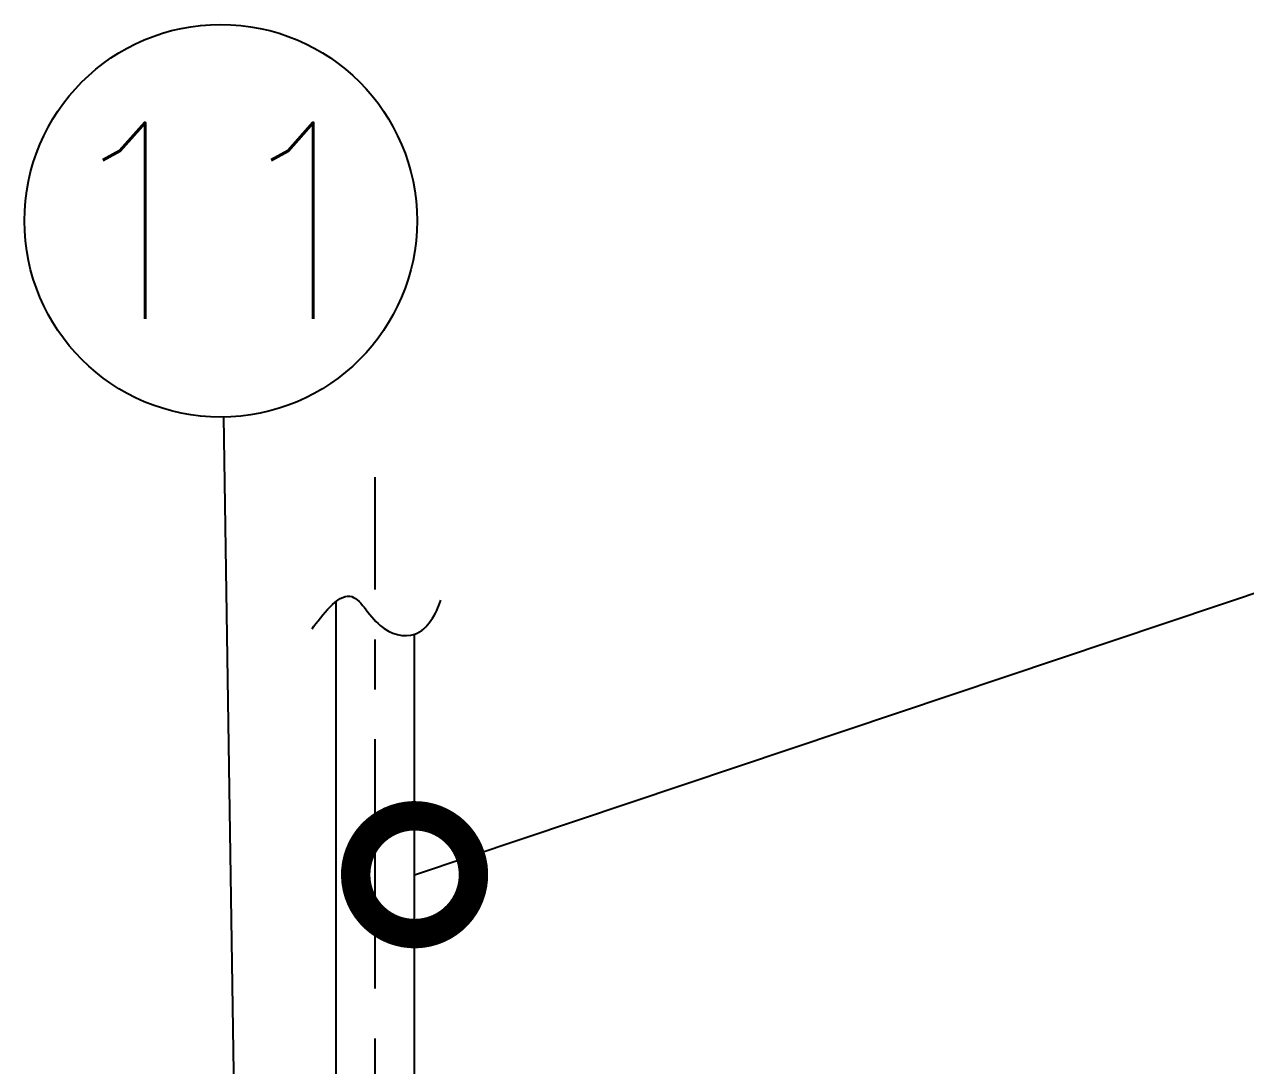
# Model space of a CAD drawing. Extents: x 230 to 4050, y 0 to 2754.
# Drawn here: x 1007 to 1162.5, y 2402.4 to 2535 of the extents above; entities that cross this region are included whole.
import ezdxf
from ezdxf.enums import TextEntityAlignment as Align

# ---------------------------------------------------------------- set-up
doc = ezdxf.new("R2010")
doc.units = 0
doc.linetypes.add('CENTER', pattern=[50.8, 31.75, -6.35, 6.35, -6.35])
doc.layers.get('0').update_dxf_attribs({"linetype": 'CONTINUOUS'})
doc.layers.add('DANMEN', color=7, linetype='CONTINUOUS')
doc.layers.add('SUNPOU', color=7, linetype='CONTINUOUS')
doc.styles.get("Standard").update_dxf_attribs({"font": 'SIMPLEX.shx', "bigfont": 'extfont.shx'})
doc.dimstyles.get("Standard").update_dxf_attribs({"dimscale": 10, "dimtxt": 2, "dimasz": 3, "dimexe": 1, "dimexo": 1, "dimgap": 0.6, "dimtad": 3, "dimdec": 0, "dimzin": 0, "dimdsep": 46, "dimtxsty": 'STANDARD', "dimblk1": 'OPEN', "dimblk2": 'OPEN', "dimsah": 1, "dimcen": 1.5, "dimadec": 0, "dimazin": 0, "dimtfac": 1, "dimtdec": 0, "dimtmove": 0, "dimatfit": 0, "dimldrblk": 'DOTSMALL', "dimfxl": 1, "dimtvp": 1, "dimtolj": 1, "dimtzin": 0, "dimarcsym": 0})

# ---------------------------------------------------------------- blocks, each defined once
blk = doc.blocks.new('_DotSmall')
at = {"color": 0, "linetype": 'ByBlock', "const_width": 0.5}
blk.add_lwpolyline([(-0.0625, 0, 1), (0.0625, 0, 1)], format="xyb", close=True, dxfattribs=at)
blk = doc.blocks.new('_OPEN')
at = {"color": 0, "linetype": 'ByBlock'}
for p, q in [((-1, 0.1667), (0, 0)), ((0, 0), (-1, -0.1667)), ((0, 0), (-1, 0))]:
    blk.add_line(p, q, dxfattribs=at)

msp = doc.modelspace()

# ---------------------------------------------------------------- linework, layer by layer
at = {"color": 2}
for p, q in [((1046.66, 2398.56), (1046.66, 2461.51)), ((1056.66, 2398.36), (1056.66, 2457.34))]:
    msp.add_line(p, q, dxfattribs=at)
msp.add_open_spline([(1043.6, 2458.02), (1044.85, 2459.74), (1048.57, 2464.65), (1051.56, 2457.88), (1057.41, 2456.29), (1059.43, 2459.95), (1060, 2461.67)], degree=3, knots=[0, 0, 0, 0, 6.36703, 11.751553, 16.297153, 21.727162, 21.727162, 21.727162, 21.727162], dxfattribs=at)
at = {"layer": 'DANMEN', "color": 2, "linetype": 'CENTER'}
msp.add_line((1051.66, 2361.42), (1051.66, 2477.35), dxfattribs=at)
at = {"layer": 'SUNPOU'}
msp.add_circle((1031.97, 2509.98), 25, dxfattribs=at)

# ---------------------------------------------------------------- texts
msp.add_text('11', height=25, dxfattribs=at).set_placement((1031.97, 2509.98), align=Align.MIDDLE)

# ---------------------------------------------------------------- leaders
for points in [[(1056.66, 2426.72), (1277.21, 2500.63)], [(1036.2, 2233.41), (1032.35, 2484.99)]]:
    msp.add_leader(points, dimstyle='STANDARD', dxfattribs=at)

doc.saveas('drawing.dxf')
